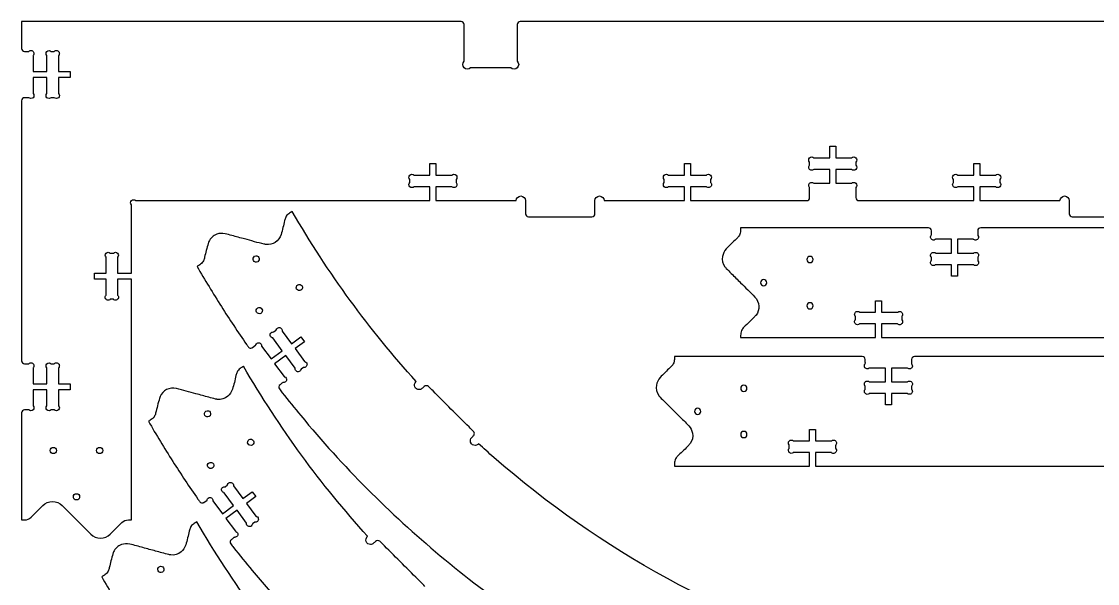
# Model space of a CAD drawing. Extents: x 0.8 to 94.9, y 0.3 to 47.7.
# Drawn here: x 1.36 to 47.86, y 23.41 to 47.7 of the extents above; entities that cross this region are included whole.
import ezdxf

# ---------------------------------------------------------------- set-up
doc = ezdxf.new("R2010")
doc.units = 0
doc.layers.add('THRUCUT_HOLES_SPIRAL_PLUNG', color=150, linetype='CONTINUOUS')
doc.layers.add('THRUCUT_LARGE_PARTS', color=18, linetype='CONTINUOUS')

msp = doc.modelspace()

# ---------------------------------------------------------------- linework, layer by layer
at = {"layer": 'THRUCUT_HOLES_SPIRAL_PLUNG'}
for points in [[(11.571, 37.318, -0.414214), (11.387, 37.367, -0.414214), (11.436, 37.552, -0.414214), (11.62, 37.502, -0.414214)], [(35.573, 37.412, 0.414214), (35.438, 37.547, 0.414214), (35.303, 37.412, 0.414214), (35.438, 37.277, 0.414214)], [(13.437, 36.086, -0.414214), (13.253, 36.135, -0.414214), (13.302, 36.32, -0.414214), (13.486, 36.27, -0.414214)], [(33.573, 36.412, 0.414214), (33.438, 36.547, 0.414214), (33.303, 36.412, 0.414214), (33.438, 36.277, 0.414214)], [(35.573, 35.412, 0.414214), (35.438, 35.547, 0.414214), (35.303, 35.412, 0.414214), (35.438, 35.277, 0.414214)], [(11.705, 35.086, -0.414214), (11.521, 35.135, -0.414214), (11.57, 35.32, -0.414214), (11.754, 35.27, -0.414214)], [(32.714, 31.848, 0.414214), (32.579, 31.983, 0.414214), (32.444, 31.848, 0.414214), (32.579, 31.713, 0.414214)], [(9.469, 30.626, -0.414214), (9.285, 30.676, -0.414214), (9.334, 30.86, -0.414214), (9.519, 30.811, -0.414214)], [(30.714, 30.848, 0.414214), (30.579, 30.983, 0.414214), (30.444, 30.848, 0.414214), (30.579, 30.713, 0.414214)], [(32.714, 29.848, 0.414214), (32.579, 29.983, 0.414214), (32.444, 29.848, 0.414214), (32.579, 29.713, 0.414214)], [(11.335, 29.394, -0.414214), (11.151, 29.444, -0.414214), (11.2, 29.628, -0.414214), (11.385, 29.579, -0.414214)], [(2.737, 29.021, -0.414214), (2.602, 29.156, -0.414214), (2.737, 29.291, -0.414214), (2.872, 29.156, -0.414214)], [(4.737, 29.021, -0.414214), (4.602, 29.156, -0.414214), (4.737, 29.291, -0.414214), (4.872, 29.156, -0.414214)], [(9.603, 28.394, -0.414214), (9.419, 28.444, -0.414214), (9.468, 28.628, -0.414214), (9.653, 28.579, -0.414214)], [(3.737, 27.021, -0.414214), (3.602, 27.156, -0.414214), (3.737, 27.291, -0.414214), (3.872, 27.156, -0.414214)], [(7.452, 23.901, -0.414214), (7.267, 23.95, -0.414214), (7.317, 24.134, -0.414214), (7.501, 24.085, -0.414214)]]:
    msp.add_lwpolyline(points, format="xyb", close=True, dxfattribs=at)
at = {"layer": 'THRUCUT_LARGE_PARTS'}
for points in [[(48.141, 47.701), (22.919, 47.701, 0.414216), (22.789, 47.571), (22.789, 45.984, -1), (22.506, 45.701), (21.637, 45.701), (20.772, 45.701, -1), (20.489, 45.984), (20.489, 47.571, 0.41421), (20.359, 47.701), (1.362, 47.701), (1.362, 46.539, 0.414214), (1.492, 46.409), (1.678, 46.409, -1), (1.862, 46.225), (1.862, 45.539), (2.462, 45.539), (2.462, 46.225, -1), (2.646, 46.409), (2.778, 46.409, -1), (2.962, 46.225), (2.962, 45.539), (3.462, 45.539), (3.462, 45.279), (2.962, 45.279), (2.962, 44.593, -1), (2.778, 44.409), (2.646, 44.409, -1), (2.462, 44.593), (2.462, 45.279), (1.862, 45.279), (1.862, 44.593, -1), (1.678, 44.409), (1.492, 44.409, 0.414211), (1.362, 44.279), (1.362, 33.039, 0.414214), (1.492, 32.909), (1.678, 32.909, -1), (1.862, 32.725), (1.862, 32.039), (2.462, 32.039), (2.462, 32.725, -1), (2.646, 32.909), (2.778, 32.909, -1), (2.962, 32.725), (2.962, 32.039), (3.462, 32.039), (3.462, 31.779), (2.962, 31.779), (2.962, 31.093, -1), (2.778, 30.909), (2.646, 30.909, -1), (2.462, 31.093), (2.462, 31.779), (1.862, 31.779), (1.862, 31.093, -1), (1.678, 30.909), (1.492, 30.909, 0.414211), (1.362, 30.779), (1.362, 26.156), (1.495, 26.156, 0.198856), (1.774, 26.271), (2.277, 26.775, -0.414214), (3.117, 26.775), (3.737, 26.156), (4.356, 25.537, 0.414214), (5.196, 25.538), (5.699, 26.041, -0.198856), (5.979, 26.156), (6.111, 26.156), (6.111, 36.562), (5.515, 36.562), (5.515, 35.876, -1), (5.331, 35.692), (5.199, 35.692, -1), (5.015, 35.876), (5.015, 36.562), (4.515, 36.562), (4.515, 36.822), (5.015, 36.822), (5.015, 37.508, -1), (5.199, 37.692), (5.331, 37.692, -1), (5.515, 37.508), (5.515, 36.822), (6.111, 36.822), (6.111, 39.775, -1), (6.295, 39.959), (19.012, 39.959), (19.012, 40.559), (18.326, 40.559, -1), (18.142, 40.743), (18.142, 40.875, -1), (18.326, 41.059), (19.012, 41.059), (19.012, 41.559), (19.272, 41.559), (19.272, 41.059), (19.958, 41.059, -1), (20.142, 40.875), (20.142, 40.743, -1), (19.958, 40.559), (19.272, 40.559), (19.272, 39.959), (22.742, 39.959, -1), (23.142, 39.959), (23.142, 39.389, 0.414213), (23.272, 39.259), (26.012, 39.259, 0.414214), (26.142, 39.389), (26.142, 39.959, -1), (26.542, 39.959), (30.012, 39.959), (30.012, 40.559), (29.326, 40.559, -1), (29.142, 40.743), (29.142, 40.875, -1), (29.326, 41.059), (30.012, 41.059), (30.012, 41.559), (30.272, 41.559), (30.272, 41.059), (30.958, 41.059, -1), (31.142, 40.875), (31.142, 40.743, -1), (30.958, 40.559), (30.272, 40.559), (30.272, 39.959), (35.291, 39.959, 0.414211), (35.421, 40.089), (35.421, 40.525, -1), (35.605, 40.709), (36.291, 40.709), (36.291, 41.309), (35.605, 41.309, -1), (35.421, 41.493), (35.421, 41.625, -1), (35.605, 41.809), (36.291, 41.809), (36.291, 42.309), (36.551, 42.309), (36.551, 41.809), (37.237, 41.809, -1), (37.421, 41.625), (37.421, 41.493, -1), (37.237, 41.309), (36.551, 41.309), (36.551, 40.709), (37.237, 40.709, -1), (37.421, 40.525), (37.421, 40.089, 0.414214), (37.551, 39.959), (42.512, 39.959), (42.512, 40.559), (41.826, 40.559, -1), (41.642, 40.743), (41.642, 40.875, -1), (41.826, 41.059), (42.512, 41.059), (42.512, 41.559), (42.772, 41.559), (42.772, 41.059), (43.458, 41.059, -1), (43.642, 40.875), (43.642, 40.743, -1), (43.458, 40.559), (42.772, 40.559), (42.772, 39.959), (46.242, 39.959, -1), (46.642, 39.959), (46.642, 39.389, 0.414213), (46.772, 39.259), (48.141, 39.259)], [(37.728, 20.13, -0.109283), (21.772, 28.859, -0.003936), (21.443, 29.152, 0.001312), (21.115, 29.447, -0.164299), (20.981, 29.38, -0.358638), (20.77, 29.511, -0.140783), (20.765, 29.62, -0.139161), (20.819, 29.718, 0.020527), (20.904, 29.809, 0.275016), (20.925, 29.932, 0.052044), (20.913, 29.954, 0.043513), (20.895, 29.977, 0.009902), (20.703, 30.174, -0.00165), (19.923, 30.95, -0.00165), (19.147, 31.73, 0.009902), (18.95, 31.922, 0.190757), (18.858, 31.959, 0.190762), (18.766, 31.922, -0.008241), (18.666, 31.832, -0.182659), (18.548, 31.787, -0.30199), (18.364, 31.909, -0.299925), (18.405, 32.127, -0.006541), (18.413, 32.135, 0.00218), (18.421, 32.144, -0.026753), (15.565, 35.646, -0.026361), (13.06, 39.488, 0.018814), (12.908, 39.393, 0.13858), (12.781, 39.24, 0.05138), (12.732, 39.093, -0.019629), (12.577, 38.495, -0.173337), (12.323, 38.153, -0.18143), (11.926, 38.06, -0.016873), (11.901, 38.064, -0.00825), (11.85, 38.075, -0.012375), (11.426, 38.184, 0.004125), (11.004, 38.301, -0.003184), (10.454, 38.452, 0.01228), (10.157, 38.527, 0.143402), (9.797, 38.506, 0.207262), (9.459, 38.188, 0.01864), (9.449, 38.162, 0.009101), (9.431, 38.107, 0.021153), (9.274, 37.508, -0.052059), (9.226, 37.362, -0.1386), (9.099, 37.209, -0.018794), (8.947, 37.114, 0.010348), (10, 35.378, 0.010677), (11.09, 33.741, 0.020486), (11.177, 33.627, 0.314041), (11.312, 33.59, 0.03767), (11.327, 33.596, 0.028059), (11.346, 33.608), (11.48, 33.706, 0.079593), (11.489, 33.728, -0.210465), (11.547, 33.802, -0.269976), (11.678, 33.797, -0.269963), (11.738, 33.681, -0.065724), (11.737, 33.674, 0.145463), (11.737, 33.668), (12.144, 33.116), (12.627, 33.472), (12.22, 34.024, 0.079593), (12.198, 34.033, -0.210465), (12.124, 34.091, -0.269976), (12.129, 34.222, -0.269963), (12.245, 34.282, -0.065724), (12.252, 34.281, 0.145463), (12.258, 34.281), (12.365, 34.36, 0.08601), (12.373, 34.379, -0.186349), (12.419, 34.447, -0.284949), (12.556, 34.454, -0.285005), (12.623, 34.334, -0.066648), (12.622, 34.328, 0.145329), (12.622, 34.321), (13.029, 33.769), (13.432, 34.066), (13.586, 33.856), (13.184, 33.56), (13.591, 33.008, 0.079594), (13.613, 32.998, -0.210466), (13.686, 32.941, -0.269976), (13.681, 32.81, -0.269963), (13.565, 32.749, -0.065724), (13.559, 32.75, 0.145464), (13.552, 32.75), (13.446, 32.672, 0.086009), (13.438, 32.653, -0.186349), (13.392, 32.585, -0.284949), (13.255, 32.577, -0.285005), (13.187, 32.697, -0.066647), (13.189, 32.704, 0.145328), (13.189, 32.711), (12.781, 33.263), (12.299, 32.906), (12.706, 32.354, 0.079593), (12.728, 32.345, -0.210465), (12.801, 32.287, -0.269976), (12.796, 32.156, -0.269963), (12.68, 32.096, 0.174658), (12.646, 32.085, 0.006873), (12.534, 31.999, 0.189424), (12.484, 31.912, 0.192865), (12.506, 31.817, 0.01472), (12.629, 31.653, 0.005121), (13.428, 30.667, 0.045769), (19.455, 24.61, 0.045759), (26.484, 19.749, 0.013823)], [(55.555, 38.786), (42.815, 38.786, 0.18948), (42.725, 38.747, 0.189479), (42.685, 38.656), (42.685, 38.47, 0.079593), (42.697, 38.45, -0.210465), (42.722, 38.36, -0.269976), (42.641, 38.257, -0.269963), (42.511, 38.278, -0.065724), (42.507, 38.282, 0.145463), (42.502, 38.286), (41.815, 38.286), (41.815, 37.686), (42.502, 37.686, 0.079592), (42.522, 37.698, -0.210465), (42.612, 37.723, -0.269976), (42.715, 37.642, -0.269963), (42.694, 37.512, -0.065723), (42.689, 37.508, 0.145462), (42.685, 37.503), (42.685, 37.37, 0.086011), (42.696, 37.353, -0.186349), (42.724, 37.275, -0.284949), (42.648, 37.161, -0.285005), (42.512, 37.177, -0.066648), (42.507, 37.182, 0.14533), (42.502, 37.186), (41.815, 37.186), (41.815, 36.699), (41.555, 36.699), (41.555, 37.186), (40.869, 37.186, 0.086011), (40.852, 37.176, -0.186349), (40.774, 37.148, -0.284949), (40.66, 37.224, -0.285005), (40.676, 37.36, -0.066648), (40.681, 37.365, 0.14533), (40.685, 37.37), (40.685, 37.503, 0.079592), (40.674, 37.523, -0.210465), (40.649, 37.613, -0.269976), (40.73, 37.715, -0.269963), (40.86, 37.695, -0.065723), (40.864, 37.69, 0.145462), (40.869, 37.686), (41.555, 37.686), (41.555, 38.286), (40.869, 38.286, 0.079593), (40.849, 38.275, -0.210465), (40.759, 38.25, -0.269976), (40.656, 38.331, -0.269963), (40.677, 38.461, 0.177218), (40.69, 38.499, 0.004443), (40.685, 38.656, 0.189479), (40.646, 38.747, 0.18948), (40.555, 38.786), (32.438, 38.786, -0.018814), (32.431, 38.607, -0.13858), (32.363, 38.421, -0.052059), (32.26, 38.305, 0.021153), (31.82, 37.871, 0.143407), (31.658, 37.548, 0.207262), (31.763, 37.097, 0.01864), (31.78, 37.075, 0.009096), (31.819, 37.031, 0.01228), (32.033, 36.812, -0.003184), (32.438, 36.412, 0.004125), (32.75, 36.104, -0.012375), (33.057, 35.792, -0.173332), (33.226, 35.402, -0.18143), (33.108, 35.011, -0.016873), (33.092, 34.991, -0.008255), (33.057, 34.952, -0.018922), (32.582, 34.483, 0.090254), (32.481, 34.35, 0.096064), (32.446, 34.229, 0.021366), (32.438, 34.037), (38.272, 34.037), (38.272, 34.633), (37.586, 34.633, 0.086009), (37.568, 34.623, -0.186349), (37.491, 34.595, -0.284949), (37.376, 34.671, -0.285005), (37.393, 34.807, -0.066647), (37.398, 34.812, 0.145328), (37.402, 34.817), (37.402, 34.949, 0.086011), (37.392, 34.967, -0.186349), (37.364, 35.045, -0.284949), (37.44, 35.159, -0.285005), (37.576, 35.142, -0.066648), (37.58, 35.137, 0.14533), (37.586, 35.133), (38.272, 35.133), (38.272, 35.633), (38.532, 35.633), (38.532, 35.133), (39.218, 35.133, 0.08601), (39.236, 35.144, -0.186349), (39.313, 35.171, -0.284949), (39.428, 35.096, -0.285005), (39.411, 34.96, -0.066648), (39.406, 34.955, 0.145329), (39.402, 34.949), (39.402, 34.817, 0.08601), (39.413, 34.799, -0.186349), (39.44, 34.722, -0.284949), (39.365, 34.607, -0.285005), (39.228, 34.624, -0.066648), (39.224, 34.629, 0.145329), (39.218, 34.633), (38.532, 34.633), (38.532, 34.037), (51.772, 34.037)], [(52.696, 33.223), (39.956, 33.223, 0.18948), (39.866, 33.184, 0.189479), (39.826, 33.093), (39.826, 32.907, 0.079593), (39.838, 32.887, -0.210465), (39.863, 32.797, -0.269976), (39.781, 32.694, -0.269963), (39.652, 32.714, -0.065724), (39.647, 32.719, 0.145463), (39.642, 32.723), (38.956, 32.723), (38.956, 32.123), (39.642, 32.123, 0.086009), (39.66, 32.134, -0.186349), (39.737, 32.161, -0.284949), (39.852, 32.086, -0.285005), (39.835, 31.949, -0.066647), (39.83, 31.945, 0.145328), (39.826, 31.939), (39.826, 31.807, 0.086011), (39.837, 31.789, -0.186349), (39.864, 31.712, -0.284949), (39.789, 31.597, -0.285005), (39.652, 31.614, -0.066648), (39.648, 31.619, 0.14533), (39.642, 31.623), (38.956, 31.623), (38.956, 31.136), (38.696, 31.136), (38.696, 31.623), (38.01, 31.623, 0.086011), (37.992, 31.612, -0.186349), (37.915, 31.585, -0.284949), (37.8, 31.66, -0.285005), (37.817, 31.797, -0.066648), (37.822, 31.801, 0.14533), (37.826, 31.807), (37.826, 31.939, 0.079592), (37.814, 31.959, -0.210465), (37.789, 32.049, -0.269976), (37.871, 32.152, -0.269963), (38, 32.132, -0.065723), (38.005, 32.127, 0.145462), (38.01, 32.123), (38.696, 32.123), (38.696, 32.723), (38.01, 32.723, 0.079593), (37.99, 32.711, -0.210465), (37.9, 32.686, -0.269976), (37.797, 32.768, -0.269963), (37.817, 32.897, 0.177218), (37.83, 32.935, 0.004443), (37.826, 33.093, 0.189479), (37.787, 33.184, 0.18948), (37.696, 33.223), (29.579, 33.223, -0.018814), (29.572, 33.044, -0.13858), (29.504, 32.857, -0.052059), (29.4, 32.742, 0.021153), (28.96, 32.308, 0.143407), (28.798, 31.984, 0.207262), (28.903, 31.533, 0.01864), (28.921, 31.511, 0.009096), (28.96, 31.468, 0.01228), (29.174, 31.248, -0.003184), (29.579, 30.848, 0.003184), (29.984, 30.448, -0.01228), (30.198, 30.229, -0.143402), (30.359, 29.905, -0.207262), (30.254, 29.454, -0.01864), (30.236, 29.432, -0.009101), (30.197, 29.389, -0.021153), (29.757, 28.954, 0.052059), (29.654, 28.839, 0.13858), (29.586, 28.653, 0.018814), (29.579, 28.473), (35.413, 28.473), (35.413, 29.07), (34.727, 29.07, 0.086009), (34.709, 29.059, -0.186349), (34.631, 29.032, -0.284949), (34.517, 29.107, -0.285005), (34.534, 29.244, -0.066647), (34.539, 29.248, 0.145328), (34.543, 29.254), (34.543, 29.386, 0.079594), (34.531, 29.406, -0.210466), (34.506, 29.496, -0.269976), (34.587, 29.599, -0.269963), (34.717, 29.579, -0.065724), (34.721, 29.574, 0.145464), (34.727, 29.57), (35.413, 29.57), (35.413, 30.07), (35.673, 30.07), (35.673, 29.57), (36.359, 29.57, 0.08601), (36.377, 29.58, -0.186349), (36.454, 29.608, -0.284949), (36.569, 29.532, -0.285005), (36.552, 29.396, -0.066648), (36.547, 29.391, 0.145329), (36.543, 29.386), (36.543, 29.254, 0.079593), (36.555, 29.233, -0.210465), (36.579, 29.143, -0.269976), (36.498, 29.041, -0.269963), (36.368, 29.061, -0.065724), (36.364, 29.066, 0.145463), (36.359, 29.07), (35.673, 29.07), (35.673, 28.473), (48.913, 28.473)], [(18.794, 23.285, 0.009902), (18.602, 23.482, -0.00165), (17.821, 24.258, -0.00165), (17.045, 25.039, 0.009902), (16.848, 25.231, 0.190757), (16.756, 25.267, 0.190762), (16.664, 25.23, -0.008241), (16.565, 25.14, -0.182659), (16.446, 25.095, -0.30199), (16.262, 25.217, -0.299925), (16.303, 25.435, -0.006541), (16.311, 25.444, 0.00218), (16.32, 25.452, -0.026753), (13.464, 28.955, -0.026361), (10.958, 32.797, 0.018814), (10.807, 32.701, 0.13858), (10.679, 32.549, 0.052059), (10.631, 32.402, -0.021153), (10.475, 31.803, -0.143407), (10.276, 31.501, -0.207262), (9.833, 31.367, -0.01864), (9.805, 31.371, -0.009096), (9.748, 31.383, -0.01228), (9.451, 31.459, 0.003184), (8.902, 31.609, -0.004125), (8.48, 31.726, 0.012375), (8.056, 31.835, 0.173332), (7.633, 31.787, 0.18143), (7.354, 31.489, 0.016873), (7.345, 31.465, 0.008255), (7.329, 31.415, 0.018922), (7.159, 30.769, -0.090254), (7.095, 30.615, -0.096078), (7.007, 30.525, -0.021352), (6.845, 30.422, 0.010348), (7.898, 28.687, 0.010677), (8.988, 27.049, 0.020486), (9.075, 26.936, 0.314041), (9.21, 26.898, 0.03767), (9.225, 26.905, 0.028059), (9.244, 26.916), (9.378, 27.015, 0.08601), (9.386, 27.034, -0.186349), (9.432, 27.102, -0.284949), (9.569, 27.109, -0.285005), (9.636, 26.99, -0.066648), (9.635, 26.983, 0.145329), (9.635, 26.976), (10.042, 26.424), (10.525, 26.78), (10.118, 27.332, 0.08601), (10.099, 27.34, -0.186349), (10.031, 27.386, -0.284949), (10.023, 27.523, -0.285005), (10.143, 27.591, -0.066648), (10.15, 27.589, 0.145329), (10.157, 27.589), (10.263, 27.668, 0.08601), (10.271, 27.687, -0.186349), (10.317, 27.755, -0.284949), (10.454, 27.762, -0.285005), (10.521, 27.643, -0.066648), (10.52, 27.636, 0.145329), (10.52, 27.629), (10.928, 27.077), (11.33, 27.374), (11.484, 27.165), (11.082, 26.868), (11.489, 26.316, 0.079594), (11.511, 26.306, -0.210466), (11.584, 26.249, -0.269976), (11.58, 26.118, -0.269963), (11.464, 26.057, -0.065724), (11.457, 26.059, 0.145464), (11.451, 26.059), (11.344, 25.98, 0.086009), (11.336, 25.961, -0.186349), (11.29, 25.893, -0.284949), (11.153, 25.886, -0.285005), (11.086, 26.005, -0.066647), (11.087, 26.012, 0.145328), (11.087, 26.019), (10.68, 26.571), (10.197, 26.215), (10.604, 25.663, 0.079593), (10.626, 25.653, -0.210465), (10.699, 25.596, -0.269976), (10.695, 25.465, -0.269963), (10.578, 25.404, 0.174658), (10.544, 25.394, 0.006873), (10.432, 25.307, 0.189424), (10.382, 25.221, 0.192865), (10.404, 25.125, 0.01472), (10.527, 24.961, 0.005121), (11.326, 23.975, 0.045769), (17.353, 17.918, 0.045759)], [(11.446, 22.229, -0.026361), (8.941, 26.071, 0.018814), (8.789, 25.976, 0.13858), (8.661, 25.823, 0.052059), (8.613, 25.676, -0.021153), (8.457, 25.078, -0.143407), (8.258, 24.776, -0.207262), (7.815, 24.641, -0.01864), (7.787, 24.645, -0.009096), (7.73, 24.657, -0.01228), (7.433, 24.733, 0.003184), (6.884, 24.884, -0.003184), (6.335, 25.034, 0.01228), (6.038, 25.11, 0.143402), (5.677, 25.088, 0.207262), (5.339, 24.771, 0.01864), (5.329, 24.745, 0.009101), (5.311, 24.69, 0.021153), (5.155, 24.091, -0.052059), (5.107, 23.944, -0.1386), (4.979, 23.792, -0.018794), (4.827, 23.696, 0.010348), (5.88, 21.961, 0.010677)]]:
    msp.add_lwpolyline(points, format="xyb", dxfattribs=at)

doc.saveas('drawing.dxf')
